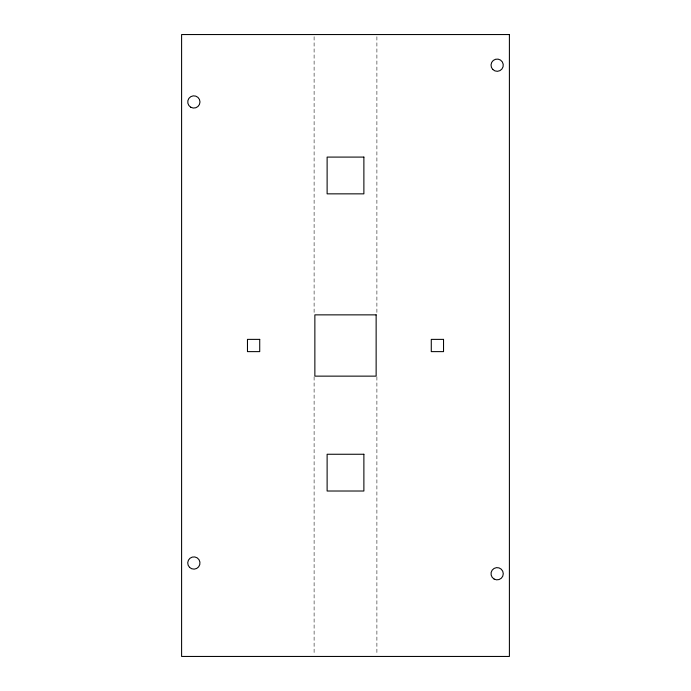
<?xml version="1.0" encoding="UTF-8"?>
<svg xmlns="http://www.w3.org/2000/svg" width="691" height="691" viewBox="0 0 691 691"><rect width="100%" height="100%" fill="white"/><g stroke="black" fill="none" stroke-linecap="round" stroke-linejoin="round"><path stroke-width="0.52" stroke-dasharray="3.46 2.59" d="M376.897 36.709L376.897 314.189M376.897 376.811L376.897 654.291M314.103 36.709L314.103 314.189M314.103 376.811L314.103 654.291"/><path stroke-width="1.04" d="M509.397 34.55L181.603 34.55L181.603 656.45L509.397 656.45L509.397 34.55M363.881 157.09L327.119 157.09L327.119 193.851L363.881 193.851L363.881 157.09M376.137 314.863L314.863 314.863L314.863 376.137L376.137 376.137L376.137 314.863M259.721 339.376L247.464 339.376L247.464 351.624L259.721 351.624L259.721 339.376M443.536 339.376L431.279 339.376L431.279 351.624L443.536 351.624L443.536 339.376M363.881 454.255L327.119 454.255L327.119 491.016L363.881 491.016L363.881 454.255M190.794 107.252A6.124 6.124 0 0 0 199.984 101.948A6.124 6.124 0 0 0 190.794 96.645A6.124 6.124 0 0 0 190.794 107.252M189.524 567.346A6.124 6.124 0 0 0 199.777 564.599A6.124 6.124 0 0 0 192.271 557.093A6.124 6.124 0 0 0 189.524 567.346M494.082 579.041A6.124 6.124 0 0 0 503.273 573.737A6.124 6.124 0 0 0 494.082 568.425A6.124 6.124 0 0 0 494.082 579.041M492.813 69.515A6.124 6.124 0 0 0 503.065 66.768A6.124 6.124 0 0 0 495.559 59.271A6.124 6.124 0 0 0 492.813 69.515"/></g></svg>
